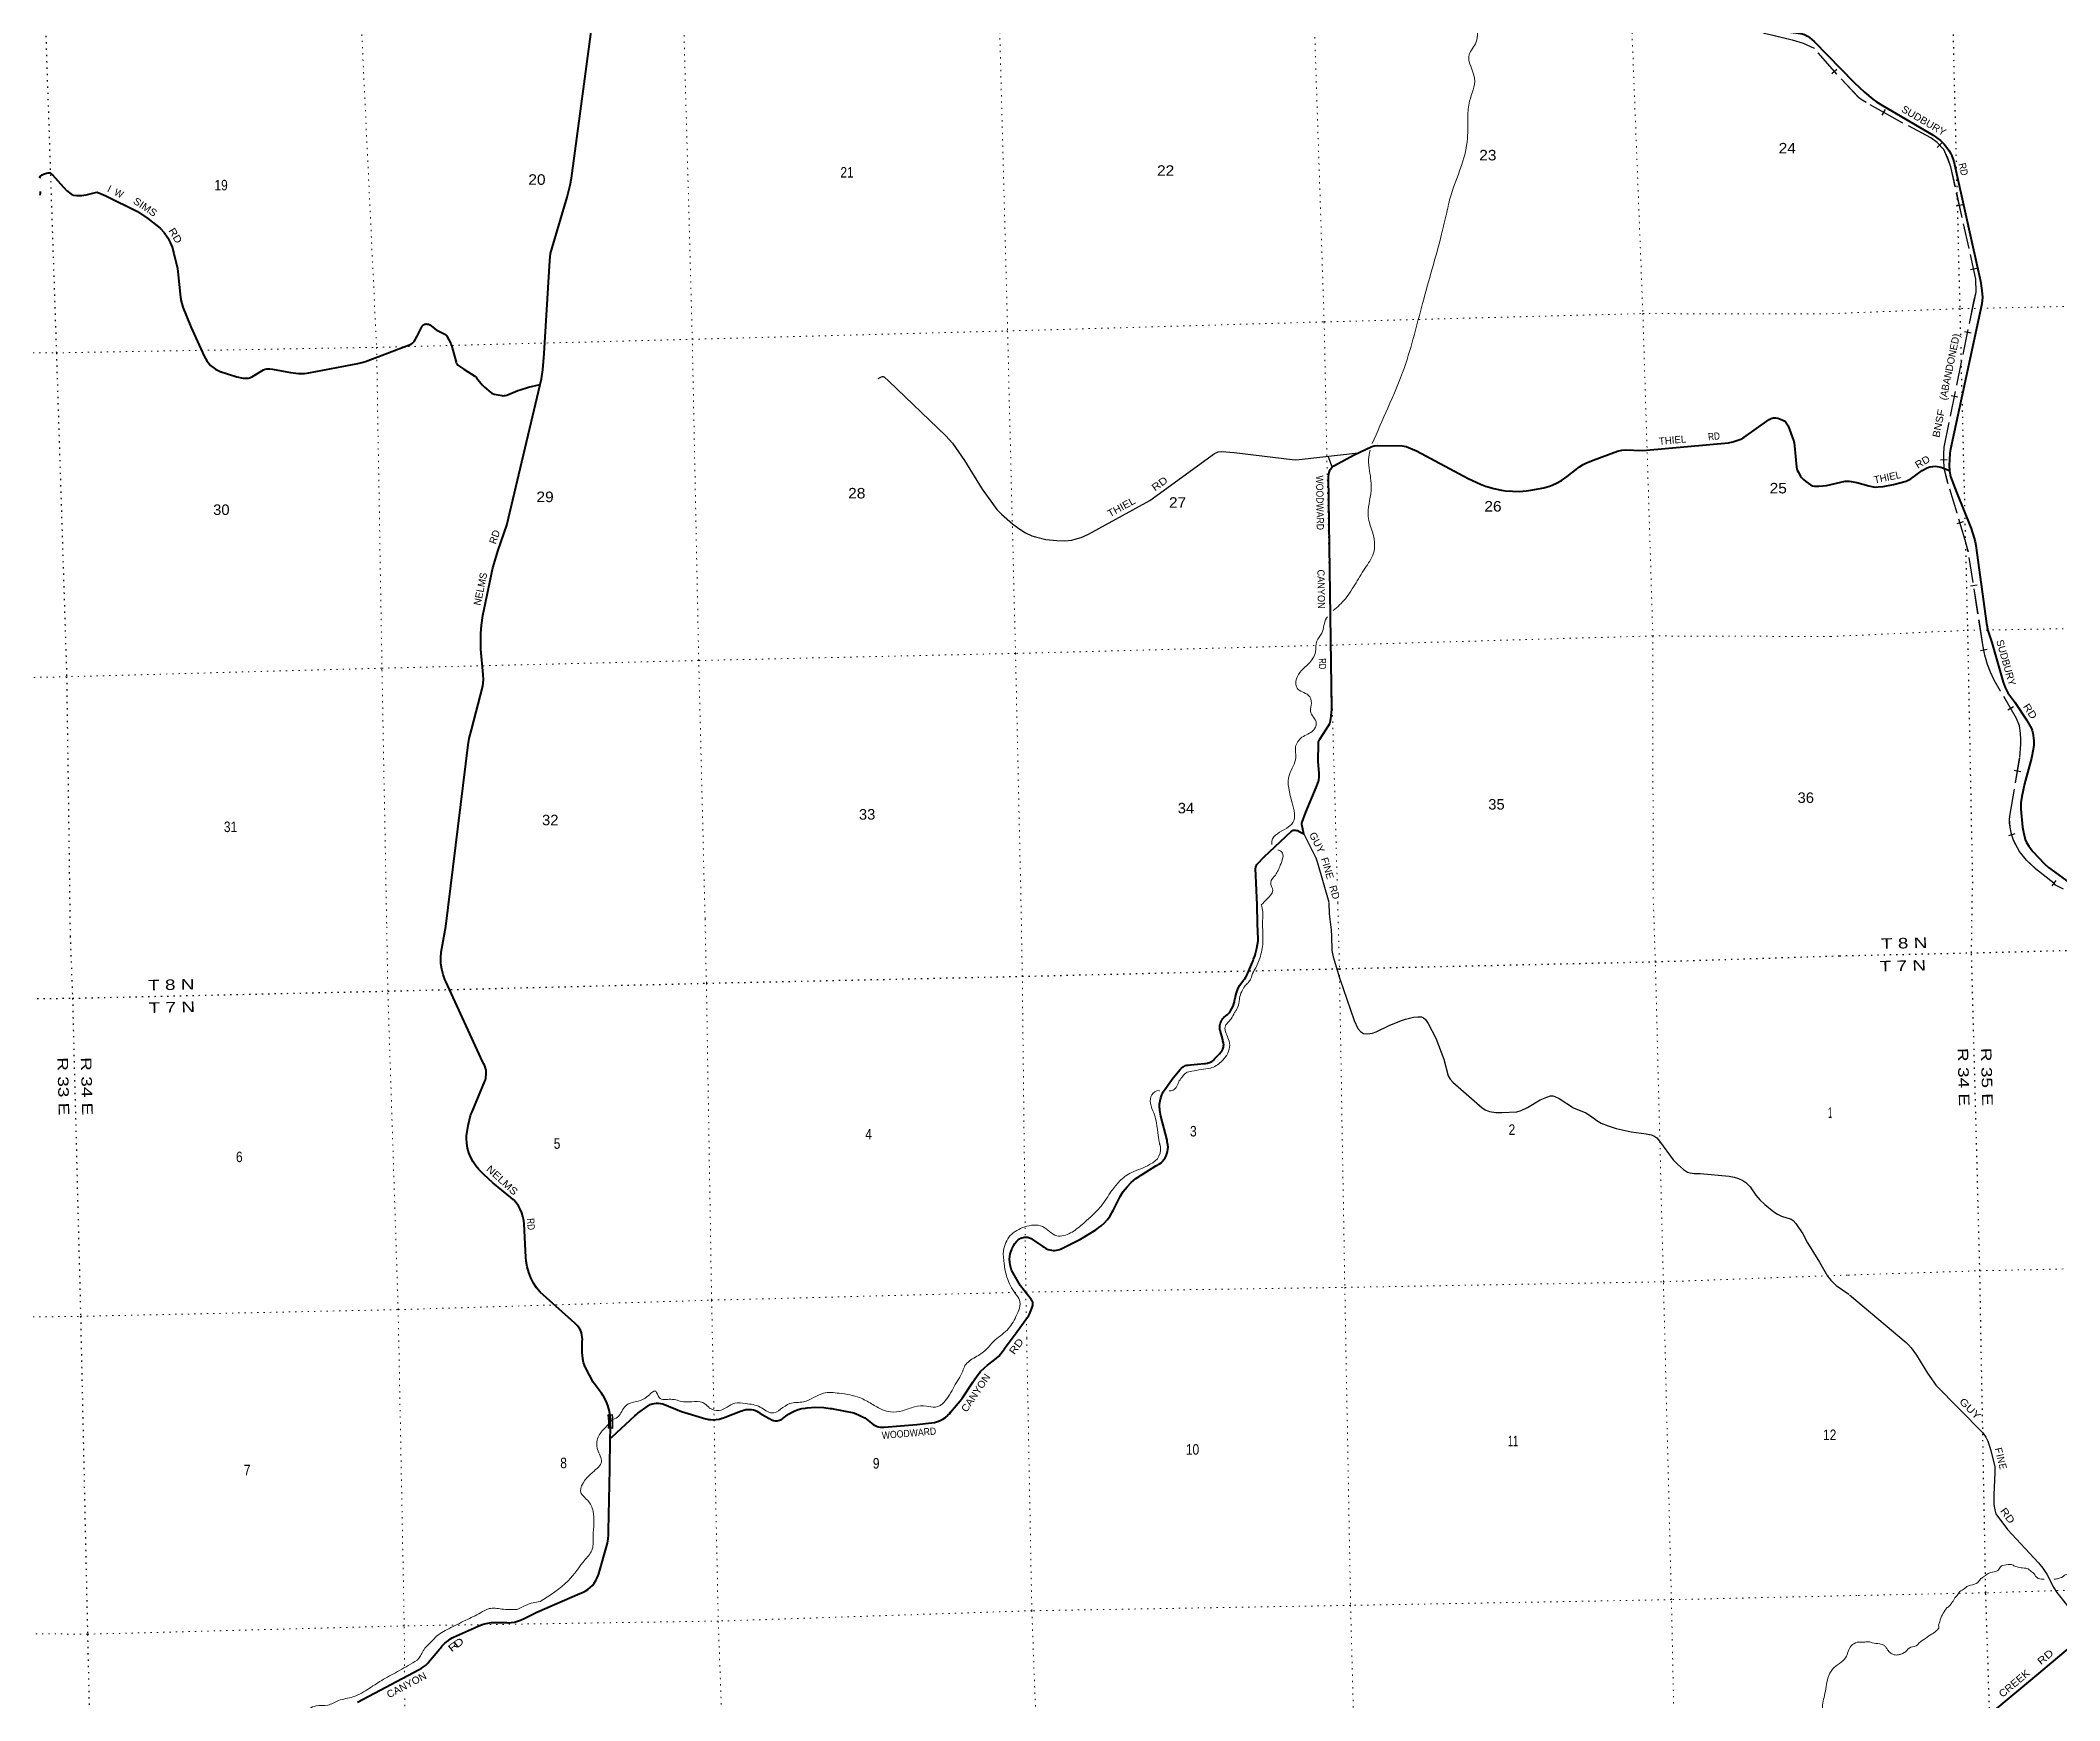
# Model space of a CAD drawing. Header units: feet. Extents: x 505285 to 763886, y -543582 to -353855.
# Drawn here: x 605453 to 639044, y -508267 to -480648 of the extents above; entities that cross this region are included whole.
import ezdxf
from ezdxf.enums import TextEntityAlignment as Align

# ---------------------------------------------------------------- set-up
doc = ezdxf.new("R2010")
doc.units = ezdxf.units.FT
doc.header["$LTSCALE"] = 70
doc.header["$PDMODE"] = 32
doc.header["$PDSIZE"] = 35
doc.linetypes.add('DOTTED', pattern=[1.5, 0.3, -1.2])
doc.linetypes.add('LONG_DASHED', pattern=[7.5, 6, -1.5])
for name, color, linetype, lineweight in [('26', 7, 'Continuous', 40), ('27', 7, 'Continuous', 13), ('29', 7, 'Continuous', 25), ('30', 7, 'Continuous', 13), ('34', 7, 'Continuous', 25), ('39', 7, 'Continuous', 13), ('6', 7, 'DOTTED', 25), ('61', 7, 'Continuous', 13), ('63', 7, 'Continuous', 25), ('7', 7, 'DOTTED', 13)]:
    doc.layers.add(name, color=color, linetype=linetype, lineweight=lineweight)

msp = doc.modelspace()

# ---------------------------------------------------------------- linework, layer by layer
at = {"layer": '26'}
for points in [[(634814.85, -475300.55), (634489.65, -476382.3), (634218.22, -477417.12), (634173.26, -477706.7), (633833.93, -479061.51), (633809.98, -479150.52), (633574.54, -479985.72), (633564.97, -480027.85), (633564.97, -480091.5), (633572.04, -480131.58), (633590.8, -480190.32), (633612.09, -480225.88), (633640.37, -480263.6), (633678.06, -480303.68), (633703.98, -480324.9), (633744.03, -480353.19), (633802.93, -480383.83), (633873.62, -480412.12), (633934.15, -480425.57), (634739.17, -480531.42), (634797.19, -480548.86), (634849.91, -480576.42), (634882.01, -480600.72), (634962.53, -480667.05)], [(613766.51, -486371.84), (613788.73, -486277.74), (613813.03, -486126.97), (613834.14, -485855.71), (613925.6, -484308.86), (613940.36, -484195.86), (613969.46, -484101.61), (614216.85, -483253.76), (614266.33, -483056.34), (614287.6, -482937.81), (614649.41, -480257.78)], [(634962.53, -480667.05), (635623.79, -481346.15), (635796.71, -481510.75), (635938.85, -481626.64), (635999.39, -481668.78), (636095.56, -481729.06), (636940.9, -482224.04), (637064.11, -482315.37), (637122.02, -482373.31), (637168.08, -482429.74), (637206.25, -482486.57), (637235.2, -482536.61), (637251, -482568.22), (637281.5, -482662.08), (637728.4, -484653.58), (637752.44, -484808.26), (637758.41, -484923.92), (637747.17, -485032.13), (637231.26, -487448.63), (637219.53, -487515.7), (637210.2, -487621.15), (637207.57, -487722.55), (637212.08, -487802.93)], [(605438.78, -482933.59), (605456.56, -482906.23), (605482.54, -482885.71), (605504.44, -482872.86), (605556.37, -482855.61), (605585.08, -482852.87), (605612.48, -482853.64), (605631.57, -482865.18), (605653.44, -482885.71), (605742.2, -482984.76), (605888.26, -483143.81), (605960.39, -483202.42), (605976.8, -483211.99), (606001.41, -483220.2), (606057.55, -483226.33), (606140.87, -483227.04), (606173.68, -483224.31), (606213.81, -483216.63), (606367.78, -483180.86), (606396.55, -483175.06), (606410.22, -483176.42), (606425.26, -483181.9), (606540.73, -483231.21), (607070.84, -483496.59), (607240.45, -483609.22), (607446.72, -483773.65), (607511.55, -483843.37), (607571.71, -483930.93), (607609.99, -484007.55), (607644.17, -484088.26), (607673.78, -484192.83), (607733.04, -484445.34), (607747.8, -484547.39), (607777.34, -484868.3), (607787.73, -484965.21), (607823.81, -485086.63), (607955.96, -485415.01)], [(605452.1, -483222.74), (605455.19, -483192.16), (605452.46, -483159.33)], [(607955.96, -485415.01), (608176.04, -485903.73), (608222.52, -485980.34), (608285.42, -486054.22), (608364.72, -486117.15), (608442.82, -486154.12), (608722.94, -486245.75), (608826.91, -486264.45), (608869.92, -486266.96), (608911.62, -486264.9), (608946.49, -486254.65), (608982.99, -486238.7), (609163.2, -486128.09), (609189.86, -486117.84), (609220.17, -486111.7), (609272.58, -486111.68), (609315.65, -486116.47), (609615.74, -486171.72), (609747.02, -486188.3), (609793.51, -486189.66), (609844.44, -486187.35), (609920.66, -486178.72), (610736.74, -486023.25), (610801.87, -486007.02), (610862.03, -485987.87), (611619.33, -485702.66), (611646.15, -485684.84), (611669.39, -485657.47), (611722.1, -485567.05), (611796.63, -485415.68), (611806.47, -485399.93), (611814.32, -485392.06), (611830.73, -485378.38), (611841.33, -485370.52), (611853.97, -485366.07), (611868.68, -485364.36), (611888.31, -485366.52), (611908.67, -485371.54), (611920.63, -485375.99), (611933.28, -485382.49), (612039.71, -485463.28), (612060.09, -485475.86), (612172.89, -485529.9), (612190.83, -485538.97), (612198.87, -485545.64), (612208.27, -485556.41), (612214.59, -485567.53), (612279.03, -485692.87), (612289.03, -485715.59), (612298.17, -485742.12), (612368.25, -486002.41), (612376.57, -486023.83), (612385.34, -486035.24), (612399.69, -486048.24), (612495.83, -486114.91), (612681.53, -486231.38), (612702.89, -486250.38), (612710.41, -486259.27), (612801.38, -486376.66), (612823.56, -486400.54), (612842.7, -486419.01), (612945.24, -486504.52), (612961.65, -486515.46), (612975.37, -486523.37), (612999.93, -486531.2), (613137, -486556.85), (613152.73, -486558.22), (613172.2, -486557.41), (613191.69, -486554.11), (613212.89, -486547.96), (613395.8, -486472.71), (613433.7, -486459.71), (613575.64, -486418.6), (613766.51, -486371.84)], [(612198.32, -495387.73), (612569.71, -492365.88), (612588.01, -492262.28), (612625.13, -492116.35), (612813.72, -491391.59), (612825.26, -491285.85), (612819.65, -491198.79), (612782.96, -490773.57), (612777.82, -490515.85), (612790.69, -490377.98), (612815, -490217.11), (612980.8, -489424.34), (613069.81, -489128.27), (613213.64, -488713.16), (613766.51, -486371.84)], [(626470.13, -493847.86), (626440.14, -493692.65), (626439.4, -493683.07), (626439.4, -493675.11), (626440.58, -493664.21), (626443.08, -493653.16), (626506.3, -493486.1), (626678.26, -493076.72), (626713.58, -492975.22), (626721.83, -492948.11), (626726.54, -492907.57), (626726.54, -492840.85), (626711.64, -492642.72), (626714.39, -492341.54), (626717.69, -492319.25), (626724.18, -492293.91), (626735.96, -492272.69), (626784.93, -492192.23), (626889.1, -492039.3), (626903.24, -492011.01), (626914.81, -491967.99), (626926.8, -491890.78), (626934.76, -491775.05), (626880.68, -487900.9), (626890.87, -487837.65), (626909.72, -487788.15), (626942.7, -487748.07), (626970.99, -487725.28), (627307.8, -487543), (627602.97, -487403.34), (627640.09, -487394.45), (627701.35, -487385.02), (628106.04, -487393.96), (628172.56, -487406.23), (628214.97, -487420.38), (628343.5, -487477.76), (629206.5, -487938.34), (629411.84, -488030.97), (629491.95, -488061.61), (629630.95, -488101.69), (629758.18, -488129.98), (629826.51, -488141.77), (629944.31, -488148.84), (630056.8, -488152.12), (630168.13, -488144.13), (630245.88, -488132.34), (630462.64, -488089.9), (630575.73, -488056.9), (630662.79, -488021.18), (630757.15, -487969.67), (630851.95, -487902.72), (631055.19, -487742.17), (631116.44, -487702.09), (631163.56, -487678.52), (631286.04, -487633.09), (631688.96, -487482.84), (631763.33, -487465.38), (631816.19, -487461.63), (632098.16, -487469.84), (632173.14, -487467.52), (633534.12, -487342.1), (633606.8, -487327.25), (633672.77, -487306.03), (633741.09, -487280.1), (633789.78, -487255.06), (634213.5, -486953.41), (634246.47, -486937.09), (634278.27, -486928.83), (634321.86, -486927.66), (634357.6, -486931.8), (634430.24, -486958.3), (634463.23, -486977.16), (634484.43, -486996.02), (634529.41, -487062.47), (634616.21, -487302.46), (634630.51, -487344.93), (634635.22, -487392.08), (634667.18, -487749.62), (634678.21, -487795.8), (634691.76, -487825.86), (634732.4, -487898.35), (634750.07, -487921.93), (634783.06, -487954.93), (634822.11, -487986.87), (634900.86, -488043.34), (634935.02, -488059.84), (634967.3, -488065.63), (635037.51, -488064.55), (635165.68, -488049.9)], [(635165.68, -488049.9), (635474.26, -487980.66), (635542.7, -487978.03), (635669.58, -488002.14), (635867.43, -488059.94), (635921.08, -488070.87), (635974.38, -488078.11), (636025.05, -488076.14), (636110.29, -488066.54), (636282.35, -488035.97), (636491.57, -487981.7), (636526.48, -487965.52), (636566.62, -487941.16), (636758.4, -487801.07), (636837.75, -487758.11), (636885.12, -487742.3), (636935.48, -487734.86), (636971.99, -487733.09), (637008.84, -487734.4), (637039.11, -487739.67), (637068.16, -487747.95), (637212.08, -487802.93)], [(637212.08, -487802.93), (637211.92, -487808.97), (637223.36, -487875.31), (637228.63, -487900.33), (637326.02, -488163.75), (637571.99, -488768.53), (637623.45, -488927.51), (637639.24, -488990.72), (637650.42, -489051.85), (637827.37, -490350.77), (637849.82, -490463.02), (637916.53, -490665.97), (638040.15, -491088.79), (638106.46, -491325.59), (638139.51, -491411.79), (638161.74, -491459.91), (638182.79, -491499.42), (638297.35, -491657.19), (638492.38, -491951.94), (638573.74, -492094.66), (638586.83, -492127.58), (638599.99, -492172.36), (638614.28, -492296.51), (638617.1, -492373.84), (638606.58, -492442.32), (638576.6, -492590.46), (638459.54, -493014.66), (638413.11, -493228.51), (638398.28, -493331.22), (638397.32, -493436.58), (638427.19, -493734.09), (638442.06, -493818.48), (638469.82, -493939.91), (638490.76, -493993.62), (638532.88, -494054.2), (638600.58, -494139.74), (638789.66, -494346.3), (638857.95, -494405.81), (639201.41, -494655.97)], [(625693.9, -495025.96), (625669.12, -494422.58), (625670.45, -494402.7), (625674.42, -494386.63), (625682.08, -494370.72), (625691.5, -494356.58), (625703.7, -494341.88), (625812.76, -494232.31), (626258.86, -493809.79), (626275.35, -493795.65), (626283.09, -493791.64), (626292.44, -493787.4), (626302.45, -493785.63), (626324.24, -493786.22), (626348.98, -493789.75), (626364.88, -493793.88), (626381.41, -493800.63), (626470.13, -493847.86)], [(625711.47, -495602.12), (625699.37, -495344.87), (625694.05, -495029.95)], [(614934.88, -503736.46), (614935, -503584.23), (614933.63, -503543.75), (614926.5, -503487.96), (614916.73, -503434.72), (614894.29, -503358.47), (614864, -503284.99), (614826.21, -503215.07), (614815.66, -503198.98), (614786.6, -503154.68), (614782.26, -503148.98), (614647.29, -502971.67), (614526, -502738.87), (614515.46, -502718.64), (614504.73, -502688.87), (614489.66, -502643.69), (614475.91, -502581.44), (614468.75, -502518.09), (614468.45, -502479.49), (614467.92, -502454.49), (614467.8, -502429.49), (614467.17, -502291.82), (614469.4, -502256.21), (614467.9, -502220.57), (614462.68, -502185.28), (614453.8, -502150.73), (614441.36, -502117.3), (614425.49, -502085.35), (614406.37, -502055.23), (614384.2, -502027.28), (614359.24, -502001.8), (614341.57, -501986.64), (613768.82, -501474.05), (613707.98, -501399.9), (613655.22, -501319.8), (613611.12, -501234.62), (613576.16, -501145.3), (613550.74, -501052.81), (613535.12, -500958.18), (613530.13, -500891.59), (613498.75, -500341.8), (613493.24, -500277.56), (613481.04, -500214.26), (613462.3, -500152.58), (613437.21, -500093.19), (613406.05, -500036.75), (613369.16, -499983.88), (613327.84, -499936.19), (613324.91, -499933.26), (613277.84, -499894.91), (612979.2, -499651.58), (612830.51, -499514.77), (612807.85, -499489.77), (612782.85, -499465.43), (612749.3, -499432.76), (612697.02, -499369.94), (612651.6, -499302.01), (612613.53, -499229.69), (612583.23, -499153.8), (612561.02, -499075.15), (612547.16, -498994.61), (612541.79, -498913.07), (612542.42, -498869.59), (612567.62, -498698.26), (612610.59, -498530.5), (612613.63, -498521.21), (612617.93, -498508.09), (612633.4, -498471.21), (612848.2, -497959.39), (612856.87, -497938.74), (612863.22, -497909.39), (612865.97, -497896.66), (612870.14, -497858.29), (612870.27, -497819.69), (612866.37, -497781.29), (612858.48, -497743.5), (612846.68, -497706.75), (612841.4, -497694.79), (612827.24, -497669.79), (612815.72, -497644.79), (612196.92, -496301.65), (612182.09, -496269.48), (612175.62, -496251.65), (612153.28, -496190.17), (612130.55, -496098.8), (612117.5, -496005.56), (612114.27, -495911.46), (612120.89, -495817.54), (612121.36, -495813.78), (612198.45, -495386.69)], [(625071.64, -497081.58), (625071.86, -497056.56), (625074.69, -497031.7), (625080.11, -497007.28), (625088.05, -496983.55), (625098.43, -496960.78), (625111.12, -496939.23), (625126.01, -496919.12), (625141.35, -496902.37), (625176.33, -496871.7), (625191.35, -496859.09), (625198.99, -496852.68), (625227.94, -496822.68), (625253.6, -496789.81), (625275.68, -496754.45), (625293.95, -496716.96), (625308.2, -496677.78), (625316.72, -496643.54), (625326, -496594.47), (625326.15, -496593.54), (625332.23, -496554.73), (625349, -496491.72), (625372.27, -496430.8), (625401.78, -496372.66), (625437.21, -496317.92), (625465.29, -496283.12), (625487.24, -496257.25), (625504.43, -496233.12), (625507, -496229.52), (625509.4, -496225.3), (625523.25, -496200.93), (625534.06, -496175.3), (625614.9, -495983.68), (625625.61, -495958.3), (625635.36, -495933.68), (625655.53, -495882.78), (625661.17, -495864.27), (625668.6, -495839.9), (625675, -495814.27), (625691.47, -495748.31), (625710.44, -495625.72)], [(625710.64, -495625.76), (625710.79, -495624.77), (625711.81, -495613.46), (625711.64, -495602.11)], [(623297.67, -500114.56), (623413.45, -499882.16), (623467.23, -499797.19), (623529.6, -499718.3), (623599.87, -499646.37), (623677.28, -499582.18), (623730.96, -499546.22), (623755.03, -499530.1), (623780.96, -499513.68), (624010.98, -499368.01), (624069.32, -499334.51), (624095.3, -499319.6), (624119.32, -499295.8), (624120.6, -499294.53), (624143.86, -499266.07), (624164.03, -499235.33), (624180.87, -499202.65), (624194.2, -499168.39), (624203.88, -499132.92), (624209.79, -499096.64), (624211.88, -499059.93), (624210.13, -499023.21), (624205.64, -498994.03), (624200.35, -498969.03), (624195.08, -498944.03), (624091.4, -498545.2), (624079.5, -498478.41), (624075.04, -498453.41), (624073.65, -498428.41), (624071.17, -498397.62), (624072.48, -498344.34), (624079.35, -498291.49), (624091.71, -498239.65), (624109.42, -498189.39), (624119.65, -498167.85), (624133.07, -498139.58), (624148.38, -498117.85), (624295.43, -497909.12), (624415.64, -497770.15), (624435.71, -497746.95), (624462.96, -497725.12), (624468.67, -497721.11), (624485.74, -497711.62), (624503.71, -497703.97), (624522.38, -497698.25), (624534.04, -497695.97), (624548.87, -497694.25), (624584.04, -497690.73), (624816.13, -497667.52), (624833.57, -497665.77), (624866.13, -497661.84), (624882.13, -497658.49), (624901.9, -497652.12), (624920.91, -497643.73), (624938.93, -497633.39), (624955.77, -497621.23), (624971.24, -497607.37), (624985.19, -497591.97), (624986.6, -497590.22), (625067.65, -497505.01), (625090.06, -497481.45), (625109.79, -497455.01), (625113.72, -497448.97), (625122.46, -497431.85), (625129.36, -497413.91), (625134.35, -497395.35), (625137.37, -497376.36), (625138.39, -497357.17), (625137.4, -497337.97), (625134.82, -497321.62), (625126.34, -497289.73), (625121.28, -497271.62), (625076.68, -497111.98)], [(625076.83, -497112.74), (625075.6, -497107.17), (625071.62, -497081.57)], [(620754.25, -503281.46), (620772.5, -503259.62), (620791.37, -503231.46), (620966.5, -502970.05), (620987.77, -502938.08), (621036.85, -502863.46), (621093.45, -502794.39), (621156.97, -502731.61), (621211.54, -502686.95), (621300.52, -502616.32), (621330.86, -502592.23), (621350.52, -502576.82), (621396.63, -502534.62), (621438.42, -502487.43), (621457.2, -502461.13), (621489.74, -502415.58), (621492.99, -502411.13), (621700.97, -502126.22), (621820.74, -501967.55), (621874.71, -501888.89), (621893.83, -501861.03), (621905.65, -501838.89), (621920.13, -501811.76), (621943.43, -501754.72), (621953.36, -501720.57), (621960.88, -501694.71), (621964.42, -501670.57), (621964.48, -501662.12), (621963.36, -501650.75), (621961.06, -501639.56), (621957.6, -501628.67), (621953.02, -501618.2), (621947.38, -501608.26), (621943.03, -501601.97), (621760.38, -501366.03), (621630.21, -501147.28), (621610.3, -501105.69), (621594.84, -501062.26), (621584, -501017.44), (621577.91, -500971.74), (621576.63, -500925.65), (621580.18, -500879.68), (621588.51, -500834.34), (621601.54, -500790.11), (621601.71, -500789.68), (621611.21, -500764.68), (621620.92, -500739.68), (621622.1, -500736.65), (621640.85, -500698.84), (621663.45, -500663.2), (621689.65, -500630.12), (621691.96, -500627.76), (621716.58, -500602.6), (621741.36, -500584.29), (621744.53, -500582.16), (621762.17, -500572.81), (621780.7, -500565.36), (621799.9, -500559.88), (621819.57, -500556.44), (621839.49, -500555.08), (621859.44, -500555.8), (621879.21, -500558.61), (621898.57, -500563.46), (621909.8, -500567.57), (621937.49, -500580.11), (621959.8, -500595.21), (622131.1, -500711.13), (622149.61, -500723.65), (622181.1, -500743.29), (622192.79, -500749.94), (622218.51, -500761.19), (622245.26, -500769.69), (622272.75, -500775.35), (622300.68, -500778.1), (622328.75, -500777.92), (622356.65, -500774.81), (622382.41, -500769.15), (622408.79, -500760.57), (622432.41, -500748.94), (622754.96, -500590.14), (623010.81, -500432.84), (623031.02, -500420.42), (623060.81, -500398.91), (623098.99, -500370.99), (623154.42, -500320.79), (623204.29, -500265.06), (623248.06, -500204.43), (623270.92, -500164.56), (623284.96, -500140.08), (623297.67, -500114.56)], [(614933.49, -503906.43), (614957.69, -503884.1), (615343.92, -503527.75), (615373.31, -503500.63), (615393.92, -503485.55), (615561.16, -503363.11), (615595.01, -503341.38), (615628.5, -503330.58), (615662.93, -503323.34), (615697.93, -503319.73), (615733.12, -503319.81), (615768.1, -503323.57), (615802.5, -503330.96), (615805.62, -503331.82), (616120.93, -503459.09), (616525.62, -503576.6), (616554.8, -503585.07), (616575.62, -503588.23), (616599.18, -503591.81), (616648.25, -503594.06), (616697.28, -503591.17), (616745.75, -503583.17), (616793.11, -503570.15), (616796, -503569.09), (616818.81, -503560.69), (616846, -503550.26), (617101.19, -503452.35), (617122.49, -503444.17), (617151.19, -503434.68), (617156.81, -503432.82), (617188.32, -503425.96), (617220.38, -503422.42), (617252.63, -503422.26), (617284.72, -503425.46), (617316.3, -503432.01), (617347.02, -503441.82), (617372.77, -503453.12), (617397.77, -503467.79), (617422.77, -503482.4), (617578.21, -503573.21), (617594.52, -503584.29), (617611.9, -503593.61), (617630.17, -503601.06), (617649.1, -503606.56), (617668.52, -503610.06), (617688.18, -503611.5), (617707.9, -503610.88), (617727.44, -503608.2), (617746.59, -503603.5), (617765.15, -503596.82), (617782.9, -503588.23), (617799.66, -503577.84), (617811, -503569.31), (617896.2, -503503.61), (617947.89, -503471.17), (618002.69, -503444.3), (618059.99, -503423.32), (618119.17, -503408.44), (618179.59, -503399.82), (618209.57, -503397.92), (618347.2, -503387.66), (618485.15, -503391.84), (618590.89, -503405.95), (618617.94, -503409.56), (618640.89, -503414.07), (618983.83, -503481.33), (619063.38, -503511.07), (619139.39, -503548.97), (619165.9, -503564.64), (619306.2, -503670.74), (619327.38, -503685.06), (619349.94, -503697.09), (619373.63, -503706.69), (619398.2, -503713.76), (619423.37, -503718.23), (619437.98, -503719.27), (619479, -503718.67), (619487.98, -503717.92), (620030.9, -503672.64), (620279.4, -503648.38), (620328.63, -503639.77), (620376.7, -503626.06), (620423.06, -503607.41), (620467.23, -503584.01), (620508.7, -503556.12), (620547.03, -503524.05), (620550.19, -503520.85), (620576.52, -503494.16), (620596, -503470.85), (620754.25, -503281.46)], [(614933.49, -503906.43), (614935.41, -503761.46), (614934.88, -503736.46)], [(610730.56, -508291.51), (611755.17, -507748.1), (611792.89, -507729.16), (611828.43, -507706.39), (611861.4, -507680.02), (611891.42, -507650.35), (611903.21, -507635.97), (611930.59, -507601.43), (611943.72, -507585.97), (612066.11, -507441.82), (612090.89, -507412.64), (612107.75, -507391.82), (612131.33, -507362.71), (612182.95, -507310.83), (612239.71, -507264.64), (612275.35, -507241.37), (612301.63, -507224.21), (612325.35, -507213.51), (612674.88, -507055.82), (612745.6, -507021.95), (612819.47, -506995.65), (612895.68, -506977.22), (612955.5, -506969.25), (612980.48, -506966.33), (613005.5, -506966.77), (613179.84, -506969.84), (613204.84, -506969.49), (613229.84, -506970.48), (613234.45, -506970.66), (613287.25, -506968.43), (613339.52, -506960.69), (613390.71, -506947.53), (613440.23, -506929.09), (613462.56, -506918), (613487.56, -506905.58), (613512.56, -506894.4), (613714.35, -506797.36), (614425.72, -506486.16), (614472.95, -506467.98), (614518.02, -506444.96), (614560.43, -506417.37), (614599.73, -506385.48), (614635.48, -506349.67), (614667.29, -506310.31), (614694.82, -506267.85), (614717.67, -506222.89), (614732.42, -506187.09), (614736.44, -506172.89), (614885.26, -505646.95), (614898.45, -505578.05), (614904.37, -505508.16), (614904.28, -505484.84), (614904.18, -505459.84), (614906.6, -505434.84), (614926.72, -504419.09), (614933.49, -503906.43)], [(635769.11, -510013.58), (635917.86, -509961), (636163, -509849.15), (636418.82, -509694.85), (636626.59, -509544.03), (636816.27, -509391.75), (637134.43, -509117.16), (637478.24, -508829.75), (637831.68, -508530), (637939.4, -508448.45), (638662.19, -507844.46), (639500.02, -507136.62)]]:
    msp.add_lwpolyline(points, dxfattribs=at)
at = {"layer": '29'}
msp.add_line((626874.75, -487567.92), (626937.76, -487743.26), dxfattribs=at)
for points in [[(619389.43, -486274.23), (619442.84, -486242.76), (619459.37, -486239.09), (619472.23, -486240.93), (619493.22, -486249.76), (619566.86, -486318.6), (620514.43, -487225.89), (620627.2, -487346.17), (620827.78, -487635.71), (621118.51, -488112.56), (621366.56, -488449.75), (621442.1, -488530.26), (621623.67, -488692.32), (621730.19, -488769.5), (621839.65, -488839.57), (621946.9, -488890.78), (622005.66, -488909.16), (622180.89, -488948.75), (622361.94, -488967.96), (622496.27, -488971.91), (622611.71, -488960.61), (622681.49, -488942.24), (622769.64, -488916.51), (622887.11, -488862.48), (623908.38, -488301.93), (624985.23, -487520.63), (625048.73, -487490.5), (625102.88, -487487.79), (625313.85, -487505.23), (626277.02, -487622.66), (626339.78, -487626.49), (626391.2, -487622.82), (627375.21, -487511.1)], [(626470.13, -493847.86), (626673.14, -494247.49), (626700.65, -494329.76), (626887.63, -494981.87)], [(626887.81, -494992.91), (626890.01, -495177.61), (626923.86, -495443.93), (626933.09, -495547.08), (626936.17, -495788.77), (626957.71, -495891.92), (627062.35, -496242.92), (627308.55, -496951.07), (627367.02, -497083.46), (627413.18, -497135.8), (627465.5, -497169.67), (627523.97, -497172.75), (627613.22, -497163.51), (627671.7, -497141.96), (627893.28, -497037.28), (628096.39, -496954.15), (628164.1, -496932.59), (628293.35, -496895.65), (628367.21, -496889.49), (628428.76, -496892.57), (628459.54, -496907.96), (628496.47, -496935.67), (628539.55, -497000.33), (628668.81, -497246.64), (628798.07, -497597.64), (628871.93, -497874.74), (628905.78, -497928.63), (628951.94, -497979.43), (629438.19, -498404.32), (629499.73, -498444.35), (629561.29, -498465.9), (629662.84, -498481.3), (629764.4, -498484.37), (630016.76, -498472.06), (630087.54, -498447.43), (630189.1, -498398.16), (630404.53, -498275), (630512.24, -498225.75), (630576.86, -498207.27), (630613.8, -498207.27), (630647.65, -498216.51), (630718.43, -498250.37), (630958.48, -498404.32), (631161.6, -498490.53), (631241.6, -498538.25), (631346.24, -498618.31), (631420.11, -498662.95), (631533.97, -498707.6), (631666.31, -498749.16), (631918.66, -498804.58)], [(631918.66, -498804.58), (632164.85, -498835.37), (632247.95, -498853.85), (632294.11, -498872.32), (632343.35, -498906.19), (632389.51, -498958.53), (632617.25, -499272.58), (632684.95, -499343.4), (632784.7, -499433.54), (632855.48, -499473.56), (632897.3, -499485.03), (632965.01, -499497.34), (633063.49, -499500.42), (633546.66, -499543.53), (633629.75, -499558.92), (633703.61, -499583.55), (633771.32, -499614.34), (633823.63, -499648.21), (633897.49, -499722.1), (633989.82, -499857.58), (634054.45, -499934.55), (634137.54, -500011.52), (634288.34, -500134.68), (634352.97, -500174.7), (634417.59, -500205.49), (634580.7, -500257.84), (634611.48, -500282.47), (634654.56, -500328.65), (634771.51, -500501.07), (634851.52, -500648.86)], [(634851.52, -500648.86), (635051.55, -500975.23), (635180.81, -501203.07), (635236.2, -501273.89), (635276.21, -501313.91), (635328.53, -501360.1), (635534.72, -501507.89)], [(635547.6, -501516.23), (636493.28, -502309.53), (636525.9, -502341.41), (636575.69, -502399.9), (636664.82, -502522.04), (636847.98, -502818), (636949.17, -502971.82), (636986.99, -503019.91), (637768.83, -503811.87), (637818.43, -503883.87), (637848.74, -503951.02), (637879.05, -504031.18), (637899.89, -504108.07), (637963.49, -504375.63), (637967.95, -504476.93), (637951.38, -504835.43), (637950.5, -505003.88), (637963.49, -505090.54), (637985.36, -505157.79), (638174.97, -505417.49), (638694.22, -505976.86), (638765.65, -506065.41), (638830.45, -506160.91), (638949.67, -506388.2), (638995.95, -506465.62), (639519.15, -507122.17)]]:
    msp.add_lwpolyline(points, dxfattribs=at)
at = {"layer": '34', "linetype": 'LONG_DASHED', "lineweight": 13}
for points in [[(634817.96, -475511.91), (633747, -479814.28), (633738.41, -479918.42), (633752.21, -480077.15), (633800.5, -480270.38), (633867.58, -480379.92), (633926.96, -480431.41), (634007.44, -480477.42), (634129.19, -480530.18), (634297.16, -480571.74), (634593.77, -480643.05), (634775.42, -480700.56), (634966.27, -480779.93)], [(638949.98, -494665.42), (638642.94, -494426.08), (638491.45, -494286.79), (638378.14, -494142.68), (638285.9, -493971.21), (638266.28, -493921.2), (638243.06, -493852.14), (638221.04, -493737.83), (638213.31, -493661.62), (638212.73, -493603.27), (638223.04, -493518.05), (638382.04, -492575.88), (638399.56, -492356.57), (638399.56, -492277.98), (638393.09, -492173.81), (638375.76, -492051.74), (638325.97, -491926.38), (637954.68, -491290.79), (637896.14, -491156.29), (637846.16, -491027.69), (637800.46, -490872.77), (637767.61, -490703.81), (637526.01, -489155.83), (637490.04, -489016.22), (637188.03, -488017.47), (637125.89, -487763.71), (637116.62, -487617.38), (637117.81, -487531.65), (637124.31, -487414.18), (637625.84, -484966.75), (637654.55, -484835.8), (637652.17, -484621.46), (637234.44, -482749.61), (637182.08, -482604.34), (637117.81, -482463.83), (637005.94, -482344.76), (636901.21, -482268.55), (636260.3, -481926.72), (635824.16, -481680.32), (635758.71, -481639.84), (635697.96, -481594.67), (635302.9, -481173.06), (634965.62, -480779.35)]]:
    msp.add_lwpolyline(points, dxfattribs=at)
at = {"layer": '39'}
msp.add_line((635673.42, -507292.42), (635695.11, -507291.74), dxfattribs=at)
msp.add_arc((623822, -499092.76), 265.83, 289.32194, 19.17358, dxfattribs=at)
for points in [[(630137.95, -478729.66), (629990, -479292.37), (629836.59, -479627.74), (629761.67, -479849.73), (629791.26, -480017.86), (629754.15, -480170.12), (629507.58, -480355.61), (629408.82, -480401.21), (629339.56, -480673.35), (629220.17, -480884.75), (629311.31, -481278.34), (629227.66, -481661.7), (629197.99, -481918.41), (629196.09, -482226.53), (629117.96, -482656.01), (628914.39, -483234.69), (628849.2, -483508.7), (628762.89, -483872.01), (628445.76, -485022.31), (628143.88, -486087.52), (627867.37, -486765.3), (627607.81, -487355.53)], [(627573.89, -487467.48), (627546.53, -487619.74), (627564.83, -487810.4), (627589.62, -488137.76), (627541.67, -488570.26), (627612.3, -488827.62), (627638.83, -489146.86), (627508.81, -489400.91), (627339.2, -489670.38), (627161.51, -489938.11), (626960.77, -490133.99)], [(626863.62, -490235.14), (626847.19, -490258.76), (626769.19, -490509.04), (626685.42, -490644.75), (626665.13, -490820.6), (626549.29, -491017.8), (626348.97, -491268.17), (626358.13, -491424.91), (626546.51, -491543.4), (626596.94, -491674.6), (626581.21, -491806), (626678.22, -492012.14), (626629.78, -492124.51), (626439.11, -492241.66), (626334.04, -492400.24), (626337.92, -492579.3), (626230.86, -492860.76), (626278.44, -493332.33), (626289.15, -493658.15), (626185.96, -493752.23), (625940.38, -493967.88), (625938.89, -494026.93)], [(626040.95, -494114.78), (626104.77, -494149.6), (626079.86, -494367.89), (625997.08, -494533.77), (625920.63, -494656.21), (625952.82, -494789.63), (625860.84, -494929.96), (625763.37, -495027.77)], [(624230.03, -498122.84), (624298.77, -498110.74), (624357.75, -498045.86), (624399.04, -497957.38), (624458.03, -497880.7), (624511.12, -497821.72), (624605.49, -497798.12), (624764.75, -497768.63), (624918.11, -497745.04), (625095.07, -497638.86), (625189.44, -497526.79), (625236.63, -497397.02), (625218.94, -497267.26), (625177.65, -497166.98), (625159.95, -497060.81), (625201.24, -496990.03), (625260.23, -496925.14), (625319.21, -496818.97), (625348.7, -496777.68), (625389.99, -496665.61), (625401.79, -496583.03), (625437.18, -496470.96), (625490.27, -496382.48), (625543.35, -496323.5), (625584.64, -496264.51), (625631.83, -496140.64), (625684.92, -496052.16), (625726.21, -495945.99), (625767.5, -495816.22), (625791.09, -495556.69), (625785.19, -495314.85), (625779.29, -495090.71), (625761.6, -495031.72)], [(624071.96, -498120.75), (624062.13, -498119.9), (623942.84, -498188.18), (623919.13, -498329.17), (623974.06, -498490.94), (624043.85, -498819.15), (624073.09, -499005.45), (624071.4, -498989.78)], [(623909.96, -499343.62), (623904.24, -499347.71), (623607.37, -499479.22), (623405.12, -499627.23), (623273.35, -499788.1), (623096.95, -500040.11), (622941.16, -500205.41), (622784.93, -500344.61), (622588.6, -500486.49), (622360.57, -500534.5), (622123.09, -500379.82), (621828.12, -500386.78), (621587.68, -500531.41), (621475.49, -500782.34), (621485.18, -500999.09), (621533.17, -501225.23), (621674.29, -501498.02), (621740.31, -501603.36), (621682.72, -501877.48), (621533.97, -502102.91), (621310.32, -502291.44), (621200.01, -502415.81), (621033.48, -502539.11), (620847.08, -502674.8), (620767.79, -502852.87), (620691.56, -502974.66), (620619.55, -503108.43), (620531.52, -503244.47), (620490.33, -503301.4), (620341.21, -503386.25), (620194.38, -503368.63), (619995.84, -503379.99), (619796.18, -503443.6), (619595.8, -503465.04), (619464.68, -503427.07), (619278.35, -503329.77), (619081.89, -503226.62), (618743.43, -503153.98), (618478.42, -503152.4), (618147.64, -503296.53), (617919.27, -503324.47), (617620.83, -503482.12), (617426.44, -503382.95), (617186.58, -503324.71), (617007.84, -503319.68), (616742.9, -503440.62), (616585.62, -503399.07), (616508.18, -503330.07), (616150.25, -503293.91), (615942.8, -503253.2), (615745.63, -503226.38), (615689.64, -503120.88), (615542.67, -503213.72), (615399.33, -503284.42), (615203.72, -503349.96), (615082.21, -503524.73), (615074.36, -503534.9), (614976.2, -503592.96)], [(614976.2, -503592.96), (614852.69, -503721.39), (614731.01, -503886.12), (614722.4, -504089.11), (614786.04, -504290.9), (614638.52, -504470.12), (614451.74, -504820.72), (614558.1, -504937.43), (614647.41, -505114.68), (614660.85, -505315.3), (614648.39, -505528.41), (614634, -505745.56), (614518.48, -505918.22), (614231.4, -506272.51), (613765.54, -506619.75)], [(638954.27, -506247.47), (638991.1, -506243.29), (639054.61, -506223.1), (639080.46, -506216.22), (639127.46, -506182.56), (639180.8, -506158.71), (639218.26, -506139.41), (639245.5, -506114.44), (639312.67, -506084.1), (639358.08, -506062.53), (639371.56, -506046.05), (639442.34, -506003.58), (639448.34, -506003.37), (639515.11, -505961.03), (639587.2, -505898.47), (639618.45, -505873.37), (639681.63, -505785.06), (639745.85, -505726.78), (639801.08, -505698.86), (639927.88, -505652.49), (639979.44, -505634.71), (640044.4, -505598.44), (640173.22, -505551.99), (640285.17, -505540.19), (640328.98, -505530.69), (640377.5, -505482.95), (640408.95, -505463.86), (640416.69, -505455.58), (640453.4, -505414.26), (640549.88, -505360.89), (640659.58, -505283.04), (640716.12, -505235.03), (640794.97, -505194.29), (640800.58, -505182.08), (640835.89, -505158.84), (640946.03, -505153.1), (641061.3, -505121.14), (641096.63, -505097.9), (641215.99, -505009.7), (641254.5, -504962.31), (641289.95, -504943.08), (641331.24, -504859.52), (641334.98, -504851.38), (641363.87, -504816.34), (641389.47, -504743.33), (641404.2, -504704.76), (641439.59, -504683.53), (641469.72, -504684.51), (641508.75, -504711.24), (641592.43, -504694.37), (641645.78, -504670.53), (641710.34, -504622.25), (641751.81, -504602.81), (641769.8, -504542.1), (641798.63, -504505.05), (641825.39, -504466.07), (641856.77, -504444.97), (641900.12, -504363.35), (641934.97, -504326.11), (641940.91, -504323.89), (642019.63, -504279.15), (642046.66, -504248.18), (642099.61, -504212.32), (642163.79, -504212.15), (642177.55, -504203.66), (642231.61, -504141.72), (642277.02, -504120.15), (642294.31, -504097.51), (642325.46, -503952.19), (642370.25, -503912.6), (642427.34, -503880.61), (642441.17, -503874.13), (642521.96, -503831.31), (642570.75, -503791.6), (642607.81, -503760.28), (642651.1, -503676.66), (642655.74, -503636.42), (642626.35, -503539.23)], [(637360.25, -506482.94), (637385.27, -506452.03), (637457.98, -506407.49), (637500.83, -506369.97), (637562.2, -506345.84), (637683.07, -506301.67), (637735.06, -506237.79), (637791.93, -506199.79), (637809.56, -506187.17)], [(637809.56, -506187.17), (637868.31, -506145.1), (637902.04, -506133.94), (638007.42, -506106.33), (638025.04, -506093.71), (638076.89, -506025.82), (638126.65, -506014.12), (638240.67, -506004.24), (638297.73, -506030.36), (638374.7, -506051.8), (638483.52, -506066.14), (638517.99, -506076.99), (638588.03, -506130.72), (638608.55, -506144.05), (638656.96, -506210.53), (638681.69, -506229.74), (638693.92, -506235.33), (638789.47, -506247.36)], [(635695.11, -507291.74), (635803.04, -507293.17), (635867.03, -507286.99), (635927.9, -507306.97), (636050.74, -507320.83), (636128.05, -507352.27), (636159.34, -507387.28), (636191.04, -507434.3), (636242.77, -507480.63), (636293.75, -507504.95), (636361.95, -507504.63), (636417.64, -507490.73), (636478.54, -507452.6), (636568.32, -507379.42), (636679.3, -507339.59), (636688.92, -507327.24), (636784.64, -507251.85), (636896.27, -507171.93), (636959.16, -507133.73), (636998.07, -507098.34), (637036.44, -507046.95), (637031.14, -507009.06), (637038.34, -506984.77), (637080.33, -506863.12), (637139.09, -506762.94), (637154.31, -506738.39), (637199.24, -506702.79), (637243.55, -506649.2), (637279.98, -506599.88), (637300.52, -506555.09), (637306.32, -506548.88), (637337.42, -506519.77), (637360.25, -506482.94)], [(611720.02, -507595.52), (611751.69, -507555.94), (611796.9, -507481.17), (611850.81, -507394.23), (611932.53, -507312.5), (612026.43, -507213.38), (612247.27, -507070.79), (612528.97, -506929.95), (612775.89, -506804.75), (612916.73, -506736.93), (613127.14, -506743.89), (613384.56, -506753.66)], [(613765.54, -506619.75), (613651.42, -506637.74), (613385.07, -506753.43)], [(635673.42, -507292.42), (635576.1, -507354.31), (635483.1, -507552.7), (635267.49, -507741.09), (635189.73, -507891.02), (635132.44, -508183.21), (635108.35, -508420.61), (635251.92, -508600.97), (635308.65, -508869.15), (635261.43, -509163.18), (635279.56, -509403.89), (635338.97, -509712.19), (635361.48, -509974.92), (635347.5, -510097.67), (635126.44, -510083.3), (634990.25, -510220.16), (634910.49, -510370.12), (634600.21, -510540.02), (634310.47, -510737.69), (633970.57, -511054.71), (633748.25, -511321.55), (633467.9, -511599.4), (633220.28, -511794.36), (633063.44, -511897.41), (632862.69, -511896.77), (632613.09, -512093.77), (632274.41, -512364.57), (631991.14, -512588.24), (631808.75, -512723.86), (631409.53, -512975.59), (631062.35, -513218.42), (630743.63, -513482.86), (630529.99, -513669.21), (630181.24, -513819.67), (629836.95, -513996.17), (629475.65, -514235.21), (629142.04, -514449.69), (628874.45, -514651.01), (628637.41, -514759.43), (628490.6, -514743.82), (628293.25, -514825.46), (628048.52, -514954.09), (627860.63, -515001.43), (627654.98, -515067.14), (627487.22, -515118.16), (627308.35, -515105.1), (627137.36, -515202.36), (627031.64, -515360.8), (626784.63, -515473.4), (626631.39, -515670.79), (626463.39, -515826.25), (626267.58, -515879.75), (626079.99, -515826.66), (625856.25, -515890.67), (625712.17, -515917.19), (625573.25, -515893.41), (625476.93, -515895.03), (625333.76, -515975.76), (625238.08, -516015.53), (625084.17, -516054.26), (624996.89, -516115.98), (624729.74, -516224.91), (624591.81, -516259.36), (624506.68, -516210.57), (624371.65, -516178.7), (624286.65, -516137.94), (624243.96, -516106.53), (624131.92, -516128.49), (624072.26, -516161.63), (624019.23, -516112.31), (623890.66, -516106.43), (623722.81, -516104.03)], [(611720.07, -507593.96), (611426.26, -507765.67), (611161.76, -507912.71), (610927.4, -508061.25), (610652.81, -508204.44), (610412.98, -508266.71), (610233.59, -508342.03), (610039.09, -508355.34), (609822.29, -508473.46), (609617.42, -508585.35), (609340.86, -508612.09), (609184.83, -508763.33), (608997.55, -508965.31), (608770.36, -509300.52), (608645.46, -509511.49), (608484.26, -509831.53), (608470.61, -510092.86), (608362.82, -510365.81), (608218.63, -510623.3), (608107.09, -510912.38), (608003.27, -511183.26), (607840.07, -511384.83), (607803.2, -511578.26), (607802.01, -511602.61)]]:
    msp.add_spline(points, degree=3, dxfattribs=at)
at = {"layer": '6'}
for p, q in [((637578.65, -495827.62), (637594.22, -494700.4)), ((637716.64, -501116.12), (637578.65, -495827.25)), ((637815.34, -506473.03), (637715.9, -501116.5)), ((637985.49, -511754.13), (637814.97, -506473.03))]:
    msp.add_line(p, q, dxfattribs=at)
for points in [[(636396.98, -449018.01), (636541.49, -453384.77), (636680.73, -458662.87), (636827.18, -463910.65), (637026.89, -469267.59), (637115.53, -474532.89), (637252.87, -479815.05), (637382.57, -485111.47), (637393.47, -485563.32)], [(605115.07, -465565.87), (605235.07, -470025.82), (605393.42, -475332.01), (605543.64, -480574.05), (605718.89, -485845.45), (605889.9, -491231.76), (605948.22, -495549.84)], [(637398.07, -485753.84), (637511.36, -490448.08), (637594.22, -494700.4)], [(605948.22, -495549.84), (605987.76, -496581.52), (606121.44, -501873.55), (606237, -507161.86), (606358.82, -512464.13), (606531.86, -517308.06)], [(635382.04, -495875.84), (637564.37, -495827.75), (642880.44, -495693.94)], [(603616.41, -496613.28), (605987.76, -496581.52), (611233.05, -496463.36), (616532.32, -496332.23), (621787.71, -496217.92), (627062.97, -496091.22), (632318.33, -495974.89), (635382.04, -495875.84)]]:
    msp.add_lwpolyline(points, dxfattribs=at)
at = {"layer": '61'}
for p, q in [((614895.73, -503515.96), (614970.45, -503509.53)), ((614904.36, -503523.25), (614963.15, -503518.19)), ((614974.85, -503738.11), (614899.91, -503735.01)), ((614967.21, -503729.78), (614908.26, -503727.34))]:
    msp.add_line(p, q, dxfattribs=at)
for centre, radius, start, end in [((613247.31, -503656.98), 1654.44, 357.30366, 4.89039), ((613247.32, -503656.98), 1721.44, 357.57636, 4.6247), ((613247.32, -503656.98), 1729.44, 357.30375, 4.8905), ((613247.31, -503656.98), 1662.44, 357.57431, 4.61418)]:
    msp.add_arc(centre, radius, start, end, dxfattribs=at)
msp.add_point((614904.36, -503523.25), dxfattribs=at)
at = {"layer": '63'}
for p, q in [((635337.4, -481131.1), (635253.4, -481203.06)), ((636141.13, -481794.95), (636086.72, -481891.25)), ((637086.92, -482352.82), (637006.31, -482428.56)), ((637433.22, -483382.74), (637325.27, -483406.83)), ((637667.17, -484443.03), (637559.21, -484467.12)), ((637569.81, -485519.67), (637461.45, -485497.47)), ((637349.28, -486582.84), (637240.92, -486560.63)), ((637173.2, -487623.05), (637062.81, -487630.05)), ((637438.13, -488659.72), (637332.26, -488691.74)), ((637669.62, -489712.11), (637560.33, -489729.17)), ((637837.46, -490782.78), (637728.89, -490803.89)), ((638277.91, -491732.86), (638182.4, -491788.66)), ((638395.97, -492814.83), (638286.9, -492796.43)), ((638300.33, -493846.4), (638195.49, -493881.65)), ((638982, -494622.55), (638914, -494709.79))]:
    msp.add_line(p, q, dxfattribs=at)
at = {"layer": '63', "linetype": 'LONG_DASHED'}
for points in [[(634821.94, -475512.9), (633751.06, -479814.95), (633742.52, -479918.41), (633756.27, -480076.47), (633804.33, -480268.78), (633870.75, -480377.24), (633929.34, -480428.05), (634009.28, -480473.75), (634130.51, -480526.28), (634298.13, -480567.76), (634594.87, -480639.1), (634776.83, -480696.71), (634963.41, -480779.36)], [(638949.3, -494666.29), (638642.23, -494426.92), (638490.64, -494287.54), (638377.22, -494143.29), (638284.9, -493971.67), (638265.25, -493921.58), (638241.99, -493852.42), (638219.95, -493737.99), (638212.21, -493661.68), (638211.63, -493603.21), (638221.95, -493517.89), (638380.95, -492575.74), (638398.46, -492356.53), (638398.46, -492278.01), (638391.99, -492173.92), (638374.69, -492052.02), (638324.98, -491926.86), (637953.7, -491291.29), (637895.12, -491156.71), (637845.12, -491028.05), (637799.39, -490873.03), (637766.53, -490704), (637524.93, -489156.05), (637488.98, -489016.52), (637186.97, -488017.76), (637124.8, -487763.88), (637115.52, -487617.41), (637116.71, -487531.61), (637123.22, -487414.04), (637624.76, -484966.52), (637653.45, -484835.69), (637651.07, -484621.59), (637233.38, -482749.92), (637181.06, -482604.76), (637116.88, -482464.45), (637005.21, -482345.59), (636900.62, -482269.48), (636259.77, -481927.68), (635823.6, -481681.27), (635758.09, -481640.75), (635697.22, -481595.49), (635302.08, -481173.79), (634964.78, -480780.07)], [(639109.32, -494766.65), (638985.14, -494704.96), (638976.57, -494699.15), (638965.87, -494687.35), (638949.27, -494663.85)]]:
    msp.add_lwpolyline(points, dxfattribs=at)
at = {"layer": '7'}
for p, q in [((627036.39, -494995.05), (627034.65, -494932.87)), ((635526.01, -501187.24), (637716.27, -501116.49)), ((637716.64, -501116.49), (643027.92, -501001.36)), ((637815.34, -506472.66), (635673.1, -506518.46)), ((641221.48, -506370.82), (637814.6, -506473.03))]:
    msp.add_line(p, q, dxfattribs=at)
for points in [[(627026, -494624.09), (626916.37, -490708.73), (626809.77, -485337.1), (626637.05, -480081.72), (626504.74, -474774.65), (626447.12, -469543.59), (626255.04, -464065.37), (626116.38, -458808.85), (625967.3, -453540.6), (625845.66, -449307)], [(631122.99, -449163.06), (631219.97, -453444.38), (631365.58, -458728.86), (631501.71, -463969.36), (631683.09, -469304.98), (631763.78, -474627.89), (631906.58, -479888.29), (632111, -485192.94), (632277.21, -490555.25), (632281.11, -494842.75)], [(616510.17, -495260.1), (616404.83, -490964.51), (616297.44, -485622.37), (616154.38, -480293.52), (616052.78, -475005.55), (615855.35, -469791.27), (615695.08, -464426.75), (615591.34, -459134.82), (615427.05, -453830.84), (615299.28, -449591.02)], [(620615.23, -449448.46), (620653.82, -453739.53), (620760.97, -459013.22), (620942.91, -464244.12), (621131.8, -469686.2), (621283.63, -474916.11), (621404.93, -480193.35), (621542.58, -485480.11), (621674.81, -490845.57), (621769.03, -495113.58)], [(610394.73, -463428.87), (610420.17, -464517.67), (610547.99, -469871.2), (610702.95, -475135.23), (610795.19, -480443.65), (611045.95, -485754.79), (611135.97, -491117.65), (611214.94, -495393.16)], [(666834, -484339.17), (663831.97, -484425.06), (658499.8, -484530.45), (653196.51, -484735.57), (647982.95, -484914.33), (642682.43, -485000.85), (637382.57, -485111.47), (635095.22, -485199.06)], [(603335.25, -485857.87), (605718.89, -485845.45), (611045.95, -485754.79), (616297.37, -485620.36), (621524.62, -485482.72), (626809.57, -485331.06), (632109, -485193.01), (635095.22, -485199.06)], [(635234.9, -490565.23), (637509.74, -490462.19), (642834.31, -490373.06), (648084.91, -490225.51), (653343.88, -490089.8), (658542.31, -489945.57), (659963.87, -489904.71)], [(635234.9, -490565.23), (632277.21, -490555.25), (626960.21, -490707.99), (621674.81, -490845.57), (616404.83, -490964.51), (611133.11, -491091.57), (605889.96, -491233.77), (603477.19, -491287.62)], [(621860.81, -502233.57), (621846.47, -501471.03), (621787.71, -496217.92), (621769.03, -495113.58)], [(627036.39, -494995.05), (627062.97, -496091.22), (627152.64, -501392.01), (627249.32, -506679.11), (627389.68, -511962.52), (627560.37, -517306.14), (627704.43, -522618.08), (627856.59, -527933.9), (627991.23, -533282.14), (628216.78, -538665.02), (628251.27, -540229.02)], [(633614.69, -540092.81), (633557.49, -538491.02), (633388.76, -533145.36), (633192.12, -527810.2), (633057.82, -522482.03), (632881.99, -517190.71), (632697.89, -511885.47), (632586.18, -506587.05), (632452.56, -501299.04), (632318.33, -495974.89), (632281.11, -494842.75)], [(611513.91, -507898.87), (611506.03, -507023.21), (611405, -501762.77), (611233.05, -496463.36), (611214.94, -495393.16)], [(616510.17, -495260.1), (616532.32, -496332.23), (616619.51, -501604.96), (616729.9, -506943.57), (616919.57, -512222.61), (616965.84, -517568.32), (617262.74, -528117.73), (617481.16, -533552.95), (617597.05, -538979.84), (617593.44, -540546.49)], [(603754.79, -501906.7), (606121.44, -501873.55), (611405, -501762.77), (616619.51, -501604.96), (621846.47, -501471.03), (627152.64, -501392.01), (632452.56, -501299.04), (635526.01, -501187.24)], [(622438.33, -523092.99), (622428.43, -522700.61), (622326.24, -517371.9), (622143.64, -512036.51), (621946.17, -506771.66), (621860.81, -502233.57)], [(635673.1, -506518.46), (632586.18, -506587.05), (627246.16, -506682.71), (621946.17, -506771.66), (616729.9, -506943.57), (611506.03, -507023.21), (606237, -507161.86), (603891.68, -507143.37)], [(612186.72, -534881.64), (612156.64, -533734.7), (611988.03, -528276.56), (611815.91, -522967.1), (611682.15, -517671.06), (611553.97, -512348.82), (611516.38, -508172.93)]]:
    msp.add_lwpolyline(points, dxfattribs=at)

# ---------------------------------------------------------------- texts
at = {"layer": '27'}
for s, rotation, width, p in [('SUDBURY', 329.649, 1.05, (636399.62, -481825.98)), ('RD', 282.648, 0.9, (637362.39, -482702.83)), ('I  W', 333.876, 0.95, (606555.13, -483157.66)), ('SIMS', 326.414, 1.1, (606984.45, -483350.05)), ('RD', 301.492, 1.15, (607578.64, -483813.01)), ('RD', 5.265, 0.85, (633200.9, -487302.51)), ('RD', 30.147, 1.1, (636682.16, -487775.73)), ('WOODWARD', 270.8, 0.9, (626673.73, -487887.69)), ('CANYON', 270.8, 0.95, (626695.85, -489451.31)), ('RD', 270.8, 0.8, (626719.81, -490926.85)), ('RD', 303.492, 1.15, (638429.56, -491730.14)), ('NELMS', 317.383, 1.15, (612859.98, -499438.22)), ('RD', 273.267, 0.85, (613549.42, -500245)), ('RD', 53.871, 1.2, (621654.23, -502520.97)), ('CANYON', 56.174, 1.05, (620861.48, -503480.1)), ('WOODWARD', 4.767, 0.9, (619455.41, -503915.17)), ('RD', 40.207, 1.25, (638734.25, -507681.37)), ('CANYON', 27.94, 1.05, (611253.22, -508229.38)), ('CREEK', 40.207, 1.1, (638093.96, -508222.59))]:
    msp.add_text(s, height=120, rotation=rotation, dxfattribs=dict(at, width=width)).set_placement(p)
for s, rotation, p in [('THIEL', 5.265, (632383.58, -487377.83)), ('THIEL', 12.075, (635968.98, -488020.84)), ('RD', 70.889, (613027.46, -489036.69)), ('NELMS', 78.187, (612775.47, -490056.6)), ('SUDBURY', 285.797, (637988.96, -490637.44))]:
    msp.add_text(s, height=120, rotation=rotation, dxfattribs=at).set_placement(p)
for s, rotation, width, p in [('R', 38.502, 1.45, (612358.08, -507413.88)), ('D', 36.715, 1.4, (612448.35, -507350.94))]:
    msp.add_text(s, height=120, rotation=rotation, dxfattribs=dict(at, width=width)).set_placement(p, align=Align.CENTER)
at = {"layer": '30'}
for s, rotation, width, p in [('RD', 35.962, 1.2, (624107.05, -488071.75)), ('THIEL', 28.761, 1.1, (623463.38, -488463.86)), ('GUY', 296.93, 1.05, (626637.95, -494019.52)), ('GUY', 314.632, 1.2, (637511.51, -503451.58)), ('N', 283.371, 0.9, (638012.19, -504275.23)), ('E', 281.521, 0.9, (638040.98, -504381.14)), ('RD', 306.134, 1.2, (638129.65, -505223.94))]:
    msp.add_text(s, height=120, rotation=rotation, dxfattribs=dict(at, width=width)).set_placement(p, align=Align.CENTER)
for s, rotation, p in [('FINE', 286.6, (626806.34, -494435.78)), ('RD', 286.6, (626925.06, -494836.42)), ('F', 283.371, (637974.82, -504120.61)), ('I', 283.371, (637993.8, -504200.47))]:
    msp.add_text(s, height=120, rotation=rotation, dxfattribs=at).set_placement(p, align=Align.CENTER)
at = {"layer": '6', "width": 1.35}
for s, rotation, p in [('T 8 N', 1.311, (636073.75, -495761.84)), ('T 7 N', 1.311, (636051.35, -496137.45)), ('T 8 N', 1.29, (607246.49, -496453.14)), ('T 7 N', 1.29, (607255.85, -496827.46)), ('R 34 E', 271.495, (637346.09, -497412.51)), ('R 35 E', 271.495, (637732.95, -497410.26)), ('R 33 E', 271.447, (605735.52, -497566.95)), ('R 34 E', 271.447, (606125.13, -497566.23))]:
    msp.add_text(s, height=175, rotation=rotation, dxfattribs=at).set_placement(p)
at = {"layer": '63'}
msp.add_text('(ABANDONED)', height=120, rotation=78.419, dxfattribs=at).set_placement((637160.46, -486641.13))
at = {"layer": '63', "width": 1.1}
msp.add_text('BNSF', height=120, rotation=78.419, dxfattribs=at).set_placement((637042.84, -487263.08))
at = {"layer": '7'}
for s, width, p in [('24', 1.1, (634370.13, -482528.05)), ('23', 1.1, (629388.95, -482644.5)), ('19', 0.85, (608348.81, -483143.35)), ('20', 1.1, (613570.48, -483050.17)), ('21', 0.85, (618761.67, -482930)), ('22', 1.1, (624028.74, -482900.76)), ('25', 1.1, (634219.89, -488184.06)), ('30', 1.05, (608326.78, -488542.55)), ('29', 1.1, (613705.34, -488329.11)), ('28', 1.1, (618890.69, -488268.21)), ('27', 1.1, (624227.79, -488422.54)), ('26', 1.1, (629474.42, -488485.96)), ('33', 1.05, (619069.49, -493610.61)), ('34', 1.05, (624373.33, -493506.6)), ('35', 1.05, (629538.91, -493443.83)), ('36', 1.05, (634684.26, -493333.02)), ('31', 0.85, (608505.69, -493818.01)), ('32', 1.05, (613798.42, -493705.58)), ('1', 0.4, (635192.99, -498572.41)), ('4', 0.85, (619175.87, -498929.97)), ('3', 0.85, (624577.92, -498881.94)), ('2', 0.85, (629877.33, -498854.99)), ('6', 0.85, (608706.18, -499308.89)), ('5', 0.85, (613993, -499087.46)), ('12', 0.85, (635108.58, -503932.57)), ('10', 0.85, (624509.03, -504175.14)), ('11', 0.65, (629867.14, -504034.68)), ('7', 0.85, (608838.19, -504518.21)), ('8', 0.85, (614101.51, -504400.43)), ('9', 0.85, (619301.38, -504405.78))]:
    msp.add_text(s, height=175, dxfattribs=dict(at, width=width)).set_placement(p)

doc.saveas('drawing.dxf')
